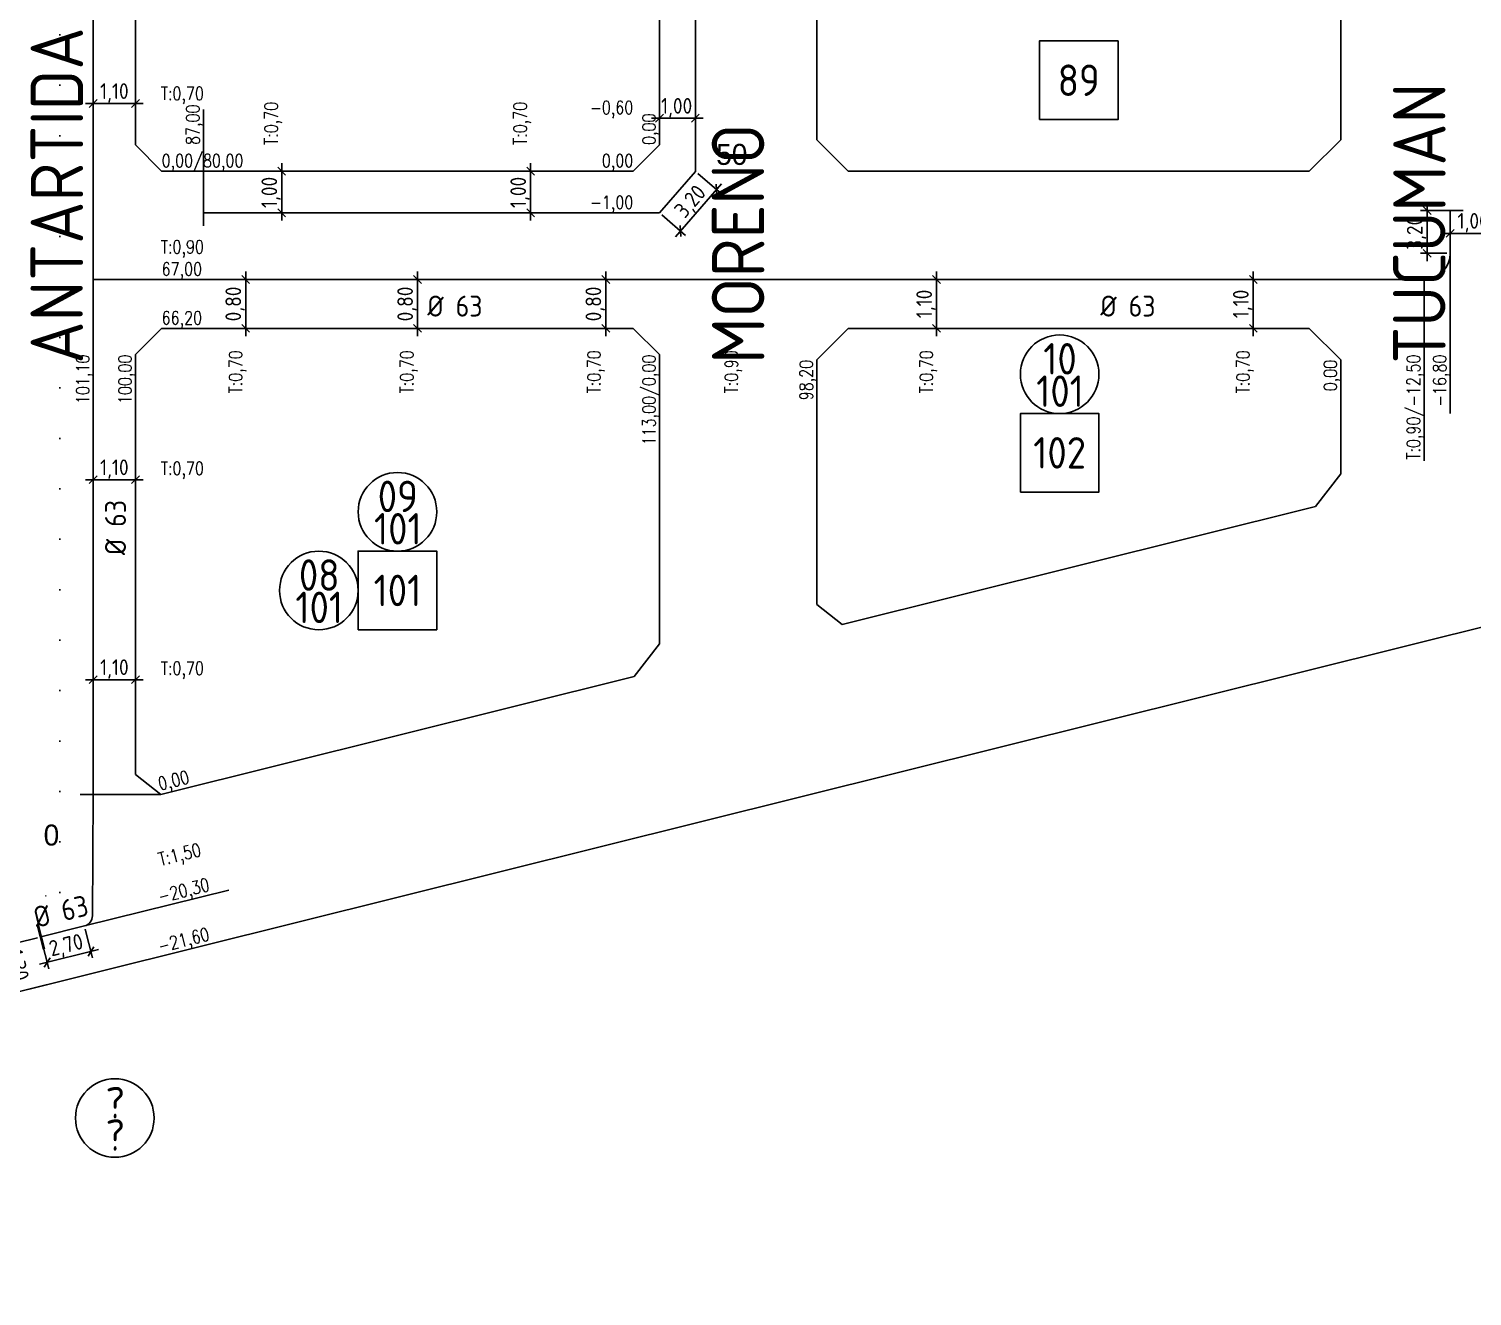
# Model space of a CAD drawing. Extents: x -48 to 13651, y -112 to 3468.
# Drawn here: x 2791.9 to 3067.3, y 894.5 to 1136.3 of the extents above; entities that cross this region are included whole.
import ezdxf
from ezdxf.enums import TextEntityAlignment as Align

# ---------------------------------------------------------------- set-up
doc = ezdxf.new("R2010")
doc.units = 0
doc.header["$LTSCALE"] = 6
doc.header["$MEASUREMENT"] = 0
doc.linetypes.add('DOT2', pattern=[3.175, 0, -3.175])
doc.layers.get('0').update_dxf_attribs({"linetype": 'CONTINUOUS'})
doc.layers.get('DEFPOINTS').update_dxf_attribs({"linetype": 'CONTINUOUS'})
for name, color, linetype in [('AMPLIACIONES', 2, 'CONTINUOUS'), ('CAS', 7, 'CONTINUOUS'), ('Caño 110mm', 170, 'CONTINUOUS'), ('COTA', 2, 'CONTINUOUS'), ('Cotas', 7, 'CONTINUOUS'), ('MANZANAS', 7, 'CONTINUOUS'), ('NUMCASA', 12, 'CONTINUOUS'), ('NUMERO-CROQUIS', 13, 'CONTINUOUS'), ('NUMERO-MANZANA', 4, 'CONTINUOUS'), ('PROGRESIVA', 60, 'CONTINUOUS'), ('RADIO', 4, 'DOT2'), ('TXTDIAMETRO', 7, 'CONTINUOUS')]:
    doc.layers.add(name, color=color, linetype=linetype)
doc.layers.add('ATENCION', color=7, linetype='CONTINUOUS', plot=False)
doc.styles.add('ABADIMTCONDE', font='isocp.shx')
doc.styles.add('GEOSLAB703LTBT', font='isocp.shx', dxfattribs={"width": 0.9, "height": 8})
doc.styles.add('GOTHICE', font='GOTHICE.shx', dxfattribs={"height": 0.6})
doc.styles.add('ROMANS', font='romans.shx', dxfattribs={"width": 0.8, "height": 2.5})
doc.dimstyles.new('COTA02', dxfattribs={"dimtxt": 3, "dimasz": 1.5, "dimexe": 1.25, "dimexo": 0.625, "dimgap": 0.3, "dimtad": 1, "dimtoh": 1, "dimdsep": 46, "dimlunit": 6, "dimtxsty": 'ABADIMTCONDE', "dimblk1": 'OBLIQUE', "dimblk2": 'OBLIQUE', "dimsah": 1, "dimcen": 2.5, "dimdle": 1.5, "dimclrd": 60, "dimclre": 60, "dimclrt": 256, "dimadec": 0, "dimazin": 0, "dimtfac": 1, "dimtix": 1, "dimtofl": 0, "dimtmove": 0, "dimatfit": 0, "dimldrblk": 'OBLIQUE', "dimfxl": 1, "dimtolj": 1, "dimtzin": 0, "dimarcsym": 0})

# ---------------------------------------------------------------- blocks, each defined once
blk = doc.blocks.new('CUADRADO')
at = {"layer": 'NUMERO-MANZANA', "linetype": 'Continuous'}
blk.add_lwpolyline([(-7.5, -7.5), (7.5, -7.5), (7.5, 7.5), (-7.5, 7.5)], close=True, dxfattribs=at)
blk = doc.blocks.new('_OBLIQUE')
at = {"color": 0, "linetype": 'ByBlock'}
blk.add_line((-0.5, -0.5), (0.5, 0.5), dxfattribs=at)
blk = doc.blocks.new('*D1613')
at = {"layer": 'COTA', "color": 60, "lineweight": -2, "transparency": 16777216}
for p, q in [((2802.68, 1122.05), (2813.73, 1122.05)), ((2804.18, 1122.98), (2804.18, 1120.8)), ((2812.23, 1122.98), (2812.23, 1120.8))]:
    blk.add_line(p, q, dxfattribs=at)
at = {"layer": 'DEFPOINTS', "color": 0, "transparency": 16777216}
for p in [(2804.18, 1123.61), (2812.23, 1123.61), (2812.23, 1122.05)]:
    blk.add_point(p, dxfattribs=at)
at = {"layer": 'COTA', "color": 60, "lineweight": -2, "transparency": 16777216, "xscale": 1.5, "yscale": 1.5, "zscale": 1.5, "rotation": 180}
blk.add_blockref('_OBLIQUE', (2804.18, 1122.05), dxfattribs=at)
at = {"layer": 'COTA', "color": 60, "lineweight": -2, "transparency": 16777216, "xscale": 1.5, "yscale": 1.5, "zscale": 1.5}
blk.add_blockref('_OBLIQUE', (2812.23, 1122.05), dxfattribs=at)
at = {"layer": 'COTA', "transparency": 16777216, "insert": (2808.21, 1124.07), "char_height": 3, "attachment_point": 5, "style": 'ABADIMTCONDE'}
blk.add_mtext('\\A1;1,10', dxfattribs=at)
blk = doc.blocks.new('D63')
at = {"layer": 'TXTDIAMETRO', "color": 7, "ltscale": 0.1, "style": 'ABADIMTCONDE'}
blk.add_text('Ø 63', height=4, dxfattribs=at).set_placement((0, 0), align=Align.MIDDLE)
blk = doc.blocks.new('*D1615')
at = {"layer": 'COTA', "color": 60, "lineweight": -2, "transparency": 16777216}
for p, q in [((2802.68, 1050.27), (2813.73, 1050.27)), ((2804.18, 1051.21), (2804.18, 1049.02)), ((2812.23, 1051.21), (2812.23, 1049.02))]:
    blk.add_line(p, q, dxfattribs=at)
at = {"layer": 'DEFPOINTS', "color": 0, "transparency": 16777216}
for p in [(2804.18, 1051.83), (2812.23, 1051.83), (2812.23, 1050.27)]:
    blk.add_point(p, dxfattribs=at)
at = {"layer": 'COTA', "color": 60, "lineweight": -2, "transparency": 16777216, "xscale": 1.5, "yscale": 1.5, "zscale": 1.5, "rotation": 180}
blk.add_blockref('_OBLIQUE', (2804.18, 1050.27), dxfattribs=at)
at = {"layer": 'COTA', "color": 60, "lineweight": -2, "transparency": 16777216, "xscale": 1.5, "yscale": 1.5, "zscale": 1.5}
blk.add_blockref('_OBLIQUE', (2812.23, 1050.27), dxfattribs=at)
at = {"layer": 'COTA', "transparency": 16777216, "insert": (2808.21, 1052.29), "char_height": 3, "attachment_point": 5, "style": 'ABADIMTCONDE'}
blk.add_mtext('\\A1;1,10', dxfattribs=at)
blk = doc.blocks.new('*D1616')
at = {"layer": 'DEFPOINTS', "color": 0, "transparency": 16777216}
for p in [(2863.96, 1088.47), (2866.07, 1088.47), (2863.96, 1079.15)]:
    blk.add_point(p, dxfattribs=at)
at = {"layer": 'PROGRESIVA', "color": 60, "lineweight": -2, "transparency": 16777216}
for p, q in [((2864.58, 1088.47), (2867.32, 1088.47)), ((2866.07, 1077.65), (2866.07, 1089.97)), ((2864.58, 1079.15), (2867.32, 1079.15))]:
    blk.add_line(p, q, dxfattribs=at)
at = {"layer": 'PROGRESIVA', "color": 60, "lineweight": -2, "transparency": 16777216, "xscale": 1.5, "yscale": 1.5, "zscale": 1.5}
for p, rotation in [((2866.07, 1088.47), 90), ((2866.07, 1079.15), 270)]:
    blk.add_blockref('_OBLIQUE', p, dxfattribs=dict(at, rotation=rotation))
at = {"layer": 'PROGRESIVA', "transparency": 16777216, "insert": (2864.05, 1083.81), "char_height": 3, "attachment_point": 5, "rotation": 90, "style": 'ABADIMTCONDE'}
blk.add_mtext('\\A1;0,80', dxfattribs=at)
blk = doc.blocks.new('*D1617')
at = {"layer": 'DEFPOINTS', "color": 0, "transparency": 16777216}
for p in [(2899.88, 1088.47), (2901.99, 1088.47), (2899.88, 1079.15)]:
    blk.add_point(p, dxfattribs=at)
at = {"layer": 'PROGRESIVA', "color": 60, "lineweight": -2, "transparency": 16777216}
for p, q in [((2900.5, 1088.47), (2903.24, 1088.47)), ((2901.99, 1077.65), (2901.99, 1089.97)), ((2900.5, 1079.15), (2903.24, 1079.15))]:
    blk.add_line(p, q, dxfattribs=at)
at = {"layer": 'PROGRESIVA', "color": 60, "lineweight": -2, "transparency": 16777216, "xscale": 1.5, "yscale": 1.5, "zscale": 1.5}
for p, rotation in [((2901.99, 1088.47), 90), ((2901.99, 1079.15), 270)]:
    blk.add_blockref('_OBLIQUE', p, dxfattribs=dict(at, rotation=rotation))
at = {"layer": 'PROGRESIVA', "transparency": 16777216, "insert": (2899.97, 1083.81), "char_height": 3, "attachment_point": 5, "rotation": 90, "style": 'ABADIMTCONDE'}
blk.add_mtext('\\A1;0,80', dxfattribs=at)
blk = doc.blocks.new('*D1618')
at = {"layer": 'DEFPOINTS', "color": 0, "transparency": 16777216}
for p in [(2831.16, 1088.47), (2833.28, 1088.47), (2831.16, 1079.15)]:
    blk.add_point(p, dxfattribs=at)
at = {"layer": 'PROGRESIVA', "color": 60, "lineweight": -2, "transparency": 16777216}
for p, q in [((2831.79, 1088.47), (2834.53, 1088.47)), ((2833.28, 1077.65), (2833.28, 1089.97)), ((2831.79, 1079.15), (2834.53, 1079.15))]:
    blk.add_line(p, q, dxfattribs=at)
at = {"layer": 'PROGRESIVA', "color": 60, "lineweight": -2, "transparency": 16777216, "xscale": 1.5, "yscale": 1.5, "zscale": 1.5}
for p, rotation in [((2833.28, 1088.47), 90), ((2833.28, 1079.15), 270)]:
    blk.add_blockref('_OBLIQUE', p, dxfattribs=dict(at, rotation=rotation))
at = {"layer": 'PROGRESIVA', "transparency": 16777216, "insert": (2831.25, 1083.81), "char_height": 3, "attachment_point": 5, "rotation": 90, "style": 'ABADIMTCONDE'}
blk.add_mtext('\\A1;0,80', dxfattribs=at)
blk = doc.blocks.new('*D1619')
at = {"layer": 'COTA', "color": 60, "lineweight": -2, "transparency": 16777216}
for p, q in [((2802.68, 1012.12), (2813.73, 1012.12)), ((2804.18, 1013.06), (2804.18, 1010.87)), ((2812.23, 1013.06), (2812.23, 1010.87))]:
    blk.add_line(p, q, dxfattribs=at)
at = {"layer": 'DEFPOINTS', "color": 0, "transparency": 16777216}
for p in [(2804.18, 1013.68), (2812.23, 1013.68), (2812.23, 1012.12)]:
    blk.add_point(p, dxfattribs=at)
at = {"layer": 'COTA', "color": 60, "lineweight": -2, "transparency": 16777216, "xscale": 1.5, "yscale": 1.5, "zscale": 1.5, "rotation": 180}
blk.add_blockref('_OBLIQUE', (2804.18, 1012.12), dxfattribs=at)
at = {"layer": 'COTA', "color": 60, "lineweight": -2, "transparency": 16777216, "xscale": 1.5, "yscale": 1.5, "zscale": 1.5}
blk.add_blockref('_OBLIQUE', (2812.23, 1012.12), dxfattribs=at)
at = {"layer": 'COTA', "transparency": 16777216, "insert": (2808.21, 1014.15), "char_height": 3, "attachment_point": 5, "style": 'ABADIMTCONDE'}
blk.add_mtext('\\A1;1,10', dxfattribs=at)
blk = doc.blocks.new('*D1620')
at = {"layer": 'DEFPOINTS', "color": 0, "transparency": 16777216}
for p in [(2963, 1088.47), (2965.11, 1088.47), (2963, 1079.15)]:
    blk.add_point(p, dxfattribs=at)
at = {"layer": 'PROGRESIVA', "color": 60, "lineweight": -2, "transparency": 16777216}
for p, q in [((2963.62, 1088.47), (2966.36, 1088.47)), ((2965.11, 1077.65), (2965.11, 1089.97)), ((2963.62, 1079.15), (2966.36, 1079.15))]:
    blk.add_line(p, q, dxfattribs=at)
at = {"layer": 'PROGRESIVA', "color": 60, "lineweight": -2, "transparency": 16777216, "xscale": 1.5, "yscale": 1.5, "zscale": 1.5}
for p, rotation in [((2965.11, 1088.47), 90), ((2965.11, 1079.15), 270)]:
    blk.add_blockref('_OBLIQUE', p, dxfattribs=dict(at, rotation=rotation))
at = {"layer": 'PROGRESIVA', "transparency": 16777216, "insert": (2963.09, 1083.81), "char_height": 3, "attachment_point": 5, "rotation": 90, "style": 'ABADIMTCONDE'}
blk.add_mtext('\\A1;1,10', dxfattribs=at)
blk = doc.blocks.new('*D1621')
at = {"layer": 'DEFPOINTS', "color": 0, "transparency": 16777216}
for p in [(3023.43, 1088.47), (3025.54, 1088.47), (3023.43, 1079.15)]:
    blk.add_point(p, dxfattribs=at)
at = {"layer": 'PROGRESIVA', "color": 60, "lineweight": -2, "transparency": 16777216}
for p, q in [((3024.05, 1088.47), (3026.79, 1088.47)), ((3025.54, 1077.65), (3025.54, 1089.97)), ((3024.05, 1079.15), (3026.79, 1079.15))]:
    blk.add_line(p, q, dxfattribs=at)
at = {"layer": 'PROGRESIVA', "color": 60, "lineweight": -2, "transparency": 16777216, "xscale": 1.5, "yscale": 1.5, "zscale": 1.5}
for p, rotation in [((3025.54, 1088.47), 90), ((3025.54, 1079.15), 270)]:
    blk.add_blockref('_OBLIQUE', p, dxfattribs=dict(at, rotation=rotation))
at = {"layer": 'PROGRESIVA', "transparency": 16777216, "insert": (3023.51, 1083.81), "char_height": 3, "attachment_point": 5, "rotation": 90, "style": 'ABADIMTCONDE'}
blk.add_mtext('\\A1;1,10', dxfattribs=at)
blk = doc.blocks.new('*D1622')
at = {"layer": 'COTA', "color": 60, "lineweight": -2, "transparency": 16777216}
for p, q in [((3073.73, 1097.28), (3061.62, 1097.28)), ((3063.12, 1096.29), (3063.12, 1098.53)), ((3072.23, 1096.29), (3072.23, 1098.53))]:
    blk.add_line(p, q, dxfattribs=at)
at = {"layer": 'DEFPOINTS', "color": 0, "transparency": 16777216}
for p in [(3063.12, 1097.28), (3063.12, 1095.66), (3072.23, 1095.66)]:
    blk.add_point(p, dxfattribs=at)
at = {"layer": 'COTA', "color": 60, "lineweight": -2, "transparency": 16777216, "xscale": 1.5, "yscale": 1.5, "zscale": 1.5, "rotation": 180}
blk.add_blockref('_OBLIQUE', (3063.12, 1097.28), dxfattribs=at)
at = {"layer": 'COTA', "color": 60, "lineweight": -2, "transparency": 16777216, "xscale": 1.5, "yscale": 1.5, "zscale": 1.5}
blk.add_blockref('_OBLIQUE', (3072.23, 1097.28), dxfattribs=at)
at = {"layer": 'COTA', "transparency": 16777216, "insert": (3067.49, 1099.31), "char_height": 3, "attachment_point": 5, "style": 'ABADIMTCONDE'}
blk.add_mtext('\\A1;1,00', dxfattribs=at)
blk = doc.blocks.new('*D1623')
at = {"layer": 'COTA', "color": 60, "lineweight": -2, "transparency": 16777216}
for p, q in [((3062.49, 1101.64), (3057.46, 1101.64)), ((3058.71, 1091.97), (3058.71, 1103.14)), ((3062.49, 1093.47), (3057.46, 1093.47))]:
    blk.add_line(p, q, dxfattribs=at)
at = {"layer": 'DEFPOINTS', "color": 0, "transparency": 16777216}
for p in [(3058.71, 1101.64), (3063.12, 1101.64), (3063.12, 1093.47)]:
    blk.add_point(p, dxfattribs=at)
at = {"layer": 'COTA', "color": 60, "lineweight": -2, "transparency": 16777216, "xscale": 1.5, "yscale": 1.5, "zscale": 1.5}
for p, rotation in [((3058.71, 1101.64), 90), ((3058.71, 1093.47), 270)]:
    blk.add_blockref('_OBLIQUE', p, dxfattribs=dict(at, rotation=rotation))
at = {"layer": 'COTA', "transparency": 16777216, "insert": (3056.69, 1097.38), "char_height": 3, "attachment_point": 5, "rotation": 90, "style": 'ABADIMTCONDE'}
blk.add_mtext('\\A1;3,20', dxfattribs=at)
blk = doc.blocks.new('*D1764')
at = {"layer": 'COTA', "color": 60, "lineweight": -2, "transparency": 16777216}
for p, q in [((2919.56, 1108.7), (2924.06, 1104.8)), ((2915.28, 1096.59), (2924.09, 1106.75)), ((2912.71, 1100.8), (2917.21, 1096.9))]:
    blk.add_line(p, q, dxfattribs=at)
at = {"layer": 'DEFPOINTS', "color": 0, "transparency": 16777216}
for p in [(2919.08, 1109.11), (2923.11, 1105.62), (2912.23, 1101.21)]:
    blk.add_point(p, dxfattribs=at)
at = {"layer": 'COTA', "color": 60, "lineweight": -2, "transparency": 16777216, "xscale": 1.5, "yscale": 1.5, "zscale": 1.5}
for p, rotation in [((2923.11, 1105.62), 49.06378412770355), ((2916.26, 1097.72), 229.0637841277036)]:
    blk.add_blockref('_OBLIQUE', p, dxfattribs=dict(at, rotation=rotation))
at = {"layer": 'COTA', "transparency": 16777216, "insert": (2918.32, 1103.18), "char_height": 3, "attachment_point": 5, "rotation": 49.0638, "style": 'ABADIMTCONDE'}
blk.add_mtext('\\A1;3,20', dxfattribs=at)
blk = doc.blocks.new('*D1765')
at = {"layer": 'COTA', "color": 60, "lineweight": -2, "transparency": 16777216}
for p, q in [((2910.73, 1119.24), (2920.58, 1119.24)), ((2912.23, 1119.69), (2912.23, 1120.49)), ((2919.08, 1119.69), (2919.08, 1120.49))]:
    blk.add_line(p, q, dxfattribs=at)
at = {"layer": 'DEFPOINTS', "color": 0, "transparency": 16777216}
for p in [(2912.23, 1119.07), (2919.08, 1119.24), (2919.08, 1119.07)]:
    blk.add_point(p, dxfattribs=at)
at = {"layer": 'COTA', "color": 60, "lineweight": -2, "transparency": 16777216, "xscale": 1.5, "yscale": 1.5, "zscale": 1.5, "rotation": 180}
blk.add_blockref('_OBLIQUE', (2912.23, 1119.24), dxfattribs=at)
at = {"layer": 'COTA', "color": 60, "lineweight": -2, "transparency": 16777216, "xscale": 1.5, "yscale": 1.5, "zscale": 1.5}
blk.add_blockref('_OBLIQUE', (2919.08, 1119.24), dxfattribs=at)
at = {"layer": 'COTA', "transparency": 16777216, "insert": (2915.5, 1121.26), "char_height": 3, "attachment_point": 5, "style": 'ABADIMTCONDE'}
blk.add_mtext('\\A1;1,00', dxfattribs=at)
blk = doc.blocks.new('*D1771')
at = {"layer": 'COTA', "color": 60, "lineweight": -2, "transparency": 16777216}
for p, q in [((2840.14, 1099.71), (2840.14, 1110.65)), ((2838.46, 1109.15), (2841.39, 1109.15)), ((2838.46, 1101.21), (2841.39, 1101.21))]:
    blk.add_line(p, q, dxfattribs=at)
at = {"layer": 'DEFPOINTS', "color": 0, "transparency": 16777216}
for p in [(2837.84, 1109.15), (2840.14, 1109.15), (2837.84, 1101.21)]:
    blk.add_point(p, dxfattribs=at)
at = {"layer": 'COTA', "color": 60, "lineweight": -2, "transparency": 16777216, "xscale": 1.5, "yscale": 1.5, "zscale": 1.5}
for p, rotation in [((2840.14, 1109.15), 90), ((2840.14, 1101.21), 270)]:
    blk.add_blockref('_OBLIQUE', p, dxfattribs=dict(at, rotation=rotation))
at = {"layer": 'COTA', "transparency": 16777216, "insert": (2838.12, 1105.09), "char_height": 3, "attachment_point": 5, "rotation": 90, "style": 'ABADIMTCONDE'}
blk.add_mtext('\\A1;1,00', dxfattribs=at)
blk = doc.blocks.new('*D1772')
at = {"layer": 'COTA', "color": 60, "lineweight": -2, "transparency": 16777216}
for p, q in [((2887.65, 1099.71), (2887.65, 1110.65)), ((2885.97, 1109.15), (2888.9, 1109.15)), ((2885.97, 1101.21), (2888.9, 1101.21))]:
    blk.add_line(p, q, dxfattribs=at)
at = {"layer": 'DEFPOINTS', "color": 0, "transparency": 16777216}
for p in [(2885.34, 1109.15), (2887.65, 1109.15), (2885.34, 1101.21)]:
    blk.add_point(p, dxfattribs=at)
at = {"layer": 'COTA', "color": 60, "lineweight": -2, "transparency": 16777216, "xscale": 1.5, "yscale": 1.5, "zscale": 1.5}
for p, rotation in [((2887.65, 1109.15), 90), ((2887.65, 1101.21), 270)]:
    blk.add_blockref('_OBLIQUE', p, dxfattribs=dict(at, rotation=rotation))
at = {"layer": 'COTA', "transparency": 16777216, "insert": (2885.62, 1105.09), "char_height": 3, "attachment_point": 5, "rotation": 90, "style": 'ABADIMTCONDE'}
blk.add_mtext('\\A1;1,00', dxfattribs=at)
blk = doc.blocks.new('Tapa')
at = {"layer": 'Cotas', "lineweight": 40, "ltscale": 3}
blk.add_line((-2.43, 0), (2.43, 0), dxfattribs=at)
blk = doc.blocks.new('*D1784')
at = {"layer": 'COTA', "color": 60, "lineweight": -2, "transparency": 16777216}
for p, q in [((2802.67, 964.52), (2804.04, 959.04)), ((2794.33, 962.44), (2795.69, 956.96)), ((2793.94, 957.81), (2805.19, 960.62))]:
    blk.add_line(p, q, dxfattribs=at)
at = {"layer": 'DEFPOINTS', "color": 0, "transparency": 16777216}
for p in [(2802.52, 965.12), (2794.18, 963.04), (2803.73, 960.25)]:
    blk.add_point(p, dxfattribs=at)
at = {"layer": 'COTA', "color": 60, "lineweight": -2, "transparency": 16777216, "xscale": 1.5, "yscale": 1.5, "zscale": 1.5}
for p, rotation in [((2803.73, 960.25), 14.00000000000036), ((2795.39, 958.17), 194.0000000000003)]:
    blk.add_blockref('_OBLIQUE', p, dxfattribs=dict(at, rotation=rotation))
at = {"layer": 'COTA', "transparency": 16777216, "insert": (2799.07, 961.18), "char_height": 3, "attachment_point": 5, "rotation": 14, "style": 'ABADIMTCONDE'}
blk.add_mtext('\\A1;2,70', dxfattribs=at)
blk = doc.blocks.new('*D1785')
at = {"layer": 'COTA', "color": 60, "lineweight": -2, "transparency": 16777216}
for p, q in [((2793.57, 962.89), (2785.33, 960.84)), ((2786.18, 962.6), (2789.12, 950.81)), ((2795.78, 954.01), (2787.55, 951.96))]:
    blk.add_line(p, q, dxfattribs=at)
at = {"layer": 'DEFPOINTS', "color": 0, "transparency": 16777216}
for p in [(2794.18, 963.04), (2796.39, 954.16), (2788.76, 952.26)]:
    blk.add_point(p, dxfattribs=at)
at = {"layer": 'COTA', "color": 60, "lineweight": -2, "transparency": 16777216, "xscale": 1.5, "yscale": 1.5, "zscale": 1.5}
for p, rotation in [((2786.55, 961.14), 103.9999999999988), ((2788.76, 952.26), 283.9999999999988)]:
    blk.add_blockref('_OBLIQUE', p, dxfattribs=dict(at, rotation=rotation))
at = {"layer": 'COTA', "transparency": 16777216, "insert": (2789.52, 957.59), "char_height": 3, "attachment_point": 5, "rotation": 284, "style": 'ABADIMTCONDE'}
blk.add_mtext('\\A1;1,30', dxfattribs=at)

msp = doc.modelspace()

# ---------------------------------------------------------------- linework, layer by layer
at = {"layer": 'CAS'}
msp.add_line((2825.234, 1098.712), (2825.234, 1103.712), dxfattribs=at)
at = {"layer": 'CAS', "ltscale": 0.1}
for p, q in [((3060.619, 1101.639), (3065.619, 1101.639)), ((2801.682, 990.212), (2806.682, 990.212))]:
    msp.add_line(p, q, dxfattribs=at)
at = {"layer": 'Caño 110mm', "ltscale": 0.1}
for p, q in [((2804.182, 1216.412), (2804.182, 1101.212)), ((3063.119, 1101.639), (3063.119, 1093.467)), ((2804.182, 1101.212), (2804.182, 1088.467)), ((2804.182, 1088.467), (3058.119, 1088.467)), ((2804.182, 1088.467), (2804.182, 990.212))]:
    msp.add_line(p, q, dxfattribs=at)
at = {"layer": 'Caño 110mm'}
for p, q in [((2919.084, 1109.11), (2919.084, 1208.846)), ((2912.234, 1101.212), (2919.084, 1109.11)), ((2825.234, 1101.212), (2912.234, 1101.212)), ((2804.182, 990.212), (2804.036, 967.052)), ((2802.52, 965.124), (2794.177, 963.043))]:
    msp.add_line(p, q, dxfattribs=at)
at = {"layer": 'Caño 110mm', "ltscale": 0.1}
msp.add_arc((3058.119, 1093.467), 5, 270, 0, dxfattribs=at)
at = {"layer": 'Caño 110mm'}
msp.add_arc((2802.036, 967.064), 2, 284, 359.63777, dxfattribs=at)
at = {"layer": 'MANZANAS'}
for p, q in [((2812.234, 1204.145), (2812.234, 1114.145)), ((2912.234, 1114.145), (2912.234, 1204.145)), ((2942.234, 1204.145), (2942.234, 1115.145)), ((3042.234, 1115.145), (3042.234, 1204.145)), ((2812.234, 1114.145), (2817.234, 1109.145)), ((2912.234, 1114.145), (2907.234, 1109.145)), ((2948.234, 1109.145), (2942.234, 1115.145)), ((3036.234, 1109.145), (3042.234, 1115.145)), ((2817.234, 1109.145), (2907.234, 1109.145)), ((2948.234, 1109.145), (3036.234, 1109.145)), ((2817.234, 1079.145), (2812.234, 1074.145)), ((2907.234, 1079.145), (2817.234, 1079.145)), ((2907.234, 1079.145), (2912.234, 1074.145)), ((2948.234, 1079.145), (2942.234, 1073.145)), ((3036.234, 1079.145), (2948.234, 1079.145)), ((3036.234, 1079.145), (3042.234, 1073.145)), ((2812.234, 1074.145), (2812.234, 994.033)), ((2912.234, 1018.966), (2912.234, 1074.145)), ((2942.234, 1073.145), (2942.234, 1026.446)), ((3042.234, 1051.379), (3042.234, 1073.145)), ((3037.382, 1045.169), (3042.234, 1051.379)), ((3037.382, 1045.169), (2947.085, 1022.656)), ((3110.085, 1032.378), (2557.085, 894.499)), ((2942.234, 1026.446), (2947.085, 1022.656)), ((2907.382, 1012.756), (2912.234, 1018.966)), ((2907.382, 1012.756), (2817.085, 990.243)), ((2812.234, 994.033), (2817.085, 990.243))]:
    msp.add_line(p, q, dxfattribs=at)
at = {"layer": 'NUMERO-CROQUIS'}
for centre in [(2988.594, 1070.4), (2862.234, 1044.145), (2847.234, 1029.145), (2808.301, 928.484)]:
    msp.add_circle(centre, 7.5, dxfattribs=at)
at = {"layer": 'PROGRESIVA'}
for p, q in [((2825.234, 1101.212), (2825.234, 1120.912)), ((3063.119, 1093.467), (3063.119, 1062.899)), ((3058.119, 1088.467), (3058.119, 1053.871)), ((2817.085, 990.243), (2804.182, 990.212)), ((2830.056, 971.989), (2802.52, 965.124))]:
    msp.add_line(p, q, dxfattribs=at)
at = {"layer": 'RADIO', "color": 4, "ltscale": 0.5}
for p, q in [((2797.835, 971.543), (2797.835, 1483.715)), ((2533.561, 905.792), (2797.835, 971.543))]:
    msp.add_line(p, q, dxfattribs=at)

# ---------------------------------------------------------------- block references
at = {"layer": 'AMPLIACIONES', "ltscale": 0.1}
for p in [(2992.234, 1126.498), (2988.594, 1055.4), (2862.234, 1029.145)]:
    msp.add_blockref('CUADRADO', p, dxfattribs=at)
at = {"layer": 'COTA', "rotation": 284.4163730781968}
msp.add_blockref('Tapa', (2794.177, 963.043), dxfattribs=at)
at = {"layer": 'TXTDIAMETRO'}
for p in [(2873.205, 1083.406), (3001.625, 1083.406)]:
    msp.add_blockref('D63', p, dxfattribs=at)
for p, rotation in [((2808.426, 1041.146), 90), ((2797.99, 967.921), 13.74624089757119)]:
    msp.add_blockref('D63', p, dxfattribs=dict(at, rotation=rotation))

# ---------------------------------------------------------------- texts
at = {"layer": 'ATENCION', "style": 'GEOSLAB703LTBT'}
for s, p in [('ANTARTIDA', (2797.234, 1072.415)), ('TUCUMAN', (3057.234, 1072.415)), ('MORENO', (2927.234, 1072.415))]:
    msp.add_text(s, height=10, rotation=90, dxfattribs=at).set_placement(p, align=Align.MIDDLE_LEFT)
at = {"layer": 'NUMCASA', "color": 12, "linetype": 'Continuous', "style": 'GOTHICE'}
for s, p in [('50', (2926.029, 1109.145)), ('0', (2796.204, 979.273))]:
    msp.add_text(s, height=4, dxfattribs=at).set_placement(p, align=Align.BOTTOM_CENTER)
at = {"layer": 'NUMERO-CROQUIS', "style": 'GEOSLAB703LTBT'}
for s, p in [('10', (2988.666, 1073.344)), ('101', (2988.666, 1067.166)), ('09', (2862.305, 1047.089)), ('101', (2862.305, 1040.911)), ('08', (2847.305, 1032.089)), ('101', (2847.305, 1025.911)), ('?', (2808.372, 931.427)), ('?', (2808.372, 925.249))]:
    msp.add_text(s, height=6, dxfattribs=at).set_placement(p, align=Align.MIDDLE)
at = {"layer": 'NUMERO-MANZANA', "style": 'GEOSLAB703LTBT'}
for s, p in [('89', (2992.234, 1126.498)), ('102', (2988.594, 1055.4)), ('101', (2862.234, 1029.145))]:
    msp.add_text(s, height=6, dxfattribs=at).set_placement(p, align=Align.MIDDLE)
at = {"layer": 'PROGRESIVA', "style": 'ROMANS', "width": 0.8}
for s, p in [('T:0,70', (2817.071, 1121.977)), ('0,00/80,00', (2817.234, 1109.145)), ('T:0,90', (2817.071, 1092.698)), ('67,00', (2817.234, 1088.467)), ('66,20', (2817.234, 1079.145)), ('T:0,70', (2817.071, 1050.45)), ('T:0,70', (2817.071, 1012.304))]:
    msp.add_text(s, height=2.5, dxfattribs=at).set_placement(p, align=Align.BOTTOM_LEFT)
for s, rotation, p in [('87,00', 90, (2825.188, 1114.145)), ('T:0,70', 90, (2840.141, 1114.145)), ('T:0,70', 90, (2887.648, 1114.145)), ('0,00', 90, (2912.234, 1114.145)), ('0,00', 14, (2817.085, 990.243)), ('T:1,50', 14, (2817.172, 975.848)), ('-20,30', 14, (2817.119, 968.764)), ('-21,60', 14, (2817.096, 959.327))]:
    msp.add_text(s, height=2.5, rotation=rotation, dxfattribs=at).set_placement(p, align=Align.BOTTOM_LEFT)
for s, p in [('-0,60', (2907.234, 1119.283)), ('0,00', (2907.234, 1109.145)), ('-1,00', (2907.234, 1101.212))]:
    msp.add_text(s, height=2.5, dxfattribs=at).set_placement(p, align=Align.BOTTOM_RIGHT)
for s, p in [('T:0,70', (2833.338, 1074.962)), ('T:0,70', (2866.018, 1074.962)), ('T:0,70', (2901.734, 1074.962)), ('T:0,90', (2927.953, 1074.962)), ('T:0,70', (2965.152, 1074.962)), ('T:0,70', (3025.573, 1074.962)), ('101,10', (2804.182, 1074.145)), ('100,00', (2812.234, 1074.145)), ('113,00/0,00', (2912.234, 1074.145)), ('98,20', (2942.234, 1073.145)), ('0,00', (3042.234, 1073.145)), ('T:0,90/-12,50', (3058.119, 1074.145)), ('-16,80', (3063.119, 1074.145))]:
    msp.add_text(s, height=2.5, rotation=90, dxfattribs=at).set_placement(p, align=Align.BOTTOM_RIGHT)

# ---------------------------------------------------------------- dimensions: what is measured, and where the dimension line sits
at = {"layer": 'COTA', "color": 12}
for base, p1, p2, picture, middle in [((2812.234, 1122.048), (2804.182, 1123.609), (2812.234, 1123.609), '*D1613', (2808.208, 1124.073)), ((2812.234, 1050.269), (2804.182, 1051.83), (2812.234, 1051.83), '*D1615', (2808.208, 1052.294)), ((2812.234, 1012.123), (2804.182, 1013.684), (2812.234, 1013.684), '*D1619', (2808.208, 1014.148))]:
    dim = msp.add_linear_dim(base=base, p1=p1, p2=p2, text='1,10', dimstyle='COTA02', dxfattribs=at)
    dim.commit()
    dim.dimension.update_dxf_attribs({"geometry": picture, "text_midpoint": middle})
at = {"layer": 'COTA'}
for base, p1, p2, picture, middle in [((2919.084, 1119.236), (2912.234, 1119.07), (2919.084, 1119.07), '*D1765', (2915.5, 1119.236)), ((3063.119, 1097.282), (3072.234, 1095.663), (3063.119, 1095.663), '*D1622', (3067.494, 1097.282))]:
    dim = msp.add_linear_dim(base=base, p1=p1, p2=p2, text='1,00', dimstyle='COTA02', dxfattribs=at)
    dim.commit()
    dim.dimension.update_dxf_attribs({"geometry": picture, "text_midpoint": middle, "dimtype": 160})
for base, p1, p2, angle, text, picture, middle, dimtype in [((2840.141, 1109.145), (2837.837, 1101.212), (2837.837, 1109.145), 90, '1,00', '*D1771', (2840.141, 1105.088), 160), ((2887.648, 1109.145), (2885.345, 1101.212), (2885.345, 1109.145), 90, '1,00', '*D1772', (2887.648, 1105.088), 160), ((2923.111, 1105.617), (2912.234, 1101.212), (2919.084, 1109.11), 49.06378, '3,20', '*D1764', (2919.846, 1101.853), 161), ((3058.715, 1101.639), (3063.119, 1093.467), (3063.119, 1101.639), 90, '3,20', '*D1623', (3058.715, 1097.381), 160), ((2803.734, 960.252), (2794.177, 963.043), (2802.52, 965.124), 14, '2,70', '*D1784', (2799.563, 959.212), 161), ((2788.759, 952.262), (2794.177, 963.043), (2796.39, 954.165), 284, '1,30', '*D1785', (2787.553, 957.099), 161)]:
    dim = msp.add_linear_dim(base=base, p1=p1, p2=p2, angle=angle, text=text, dimstyle='COTA02', dxfattribs=at)
    dim.commit()
    dim.dimension.update_dxf_attribs({"geometry": picture, "text_midpoint": middle, "dimtype": dimtype})
at = {"layer": 'PROGRESIVA'}
for base, p1, p2, text, picture, middle in [((2833.275, 1088.467), (2831.161, 1079.145), (2831.161, 1088.467), '0,80', '*D1618', (2831.25, 1083.806)), ((2866.074, 1088.467), (2863.96, 1079.145), (2863.96, 1088.467), '0,80', '*D1616', (2864.049, 1083.806)), ((2901.992, 1088.467), (2899.878, 1079.145), (2899.878, 1088.467), '0,80', '*D1617', (2899.967, 1083.806)), ((2965.112, 1088.467), (2962.998, 1079.145), (2962.998, 1088.467), '1,10', '*D1620', (2963.087, 1083.806)), ((3025.539, 1088.467), (3023.425, 1079.145), (3023.425, 1088.467), '1,10', '*D1621', (3023.514, 1083.806))]:
    dim = msp.add_linear_dim(base=base, p1=p1, p2=p2, angle=90, text=text, dimstyle='COTA02', dxfattribs=at)
    dim.commit()
    dim.dimension.update_dxf_attribs({"geometry": picture, "text_midpoint": middle})

doc.saveas('drawing.dxf')
